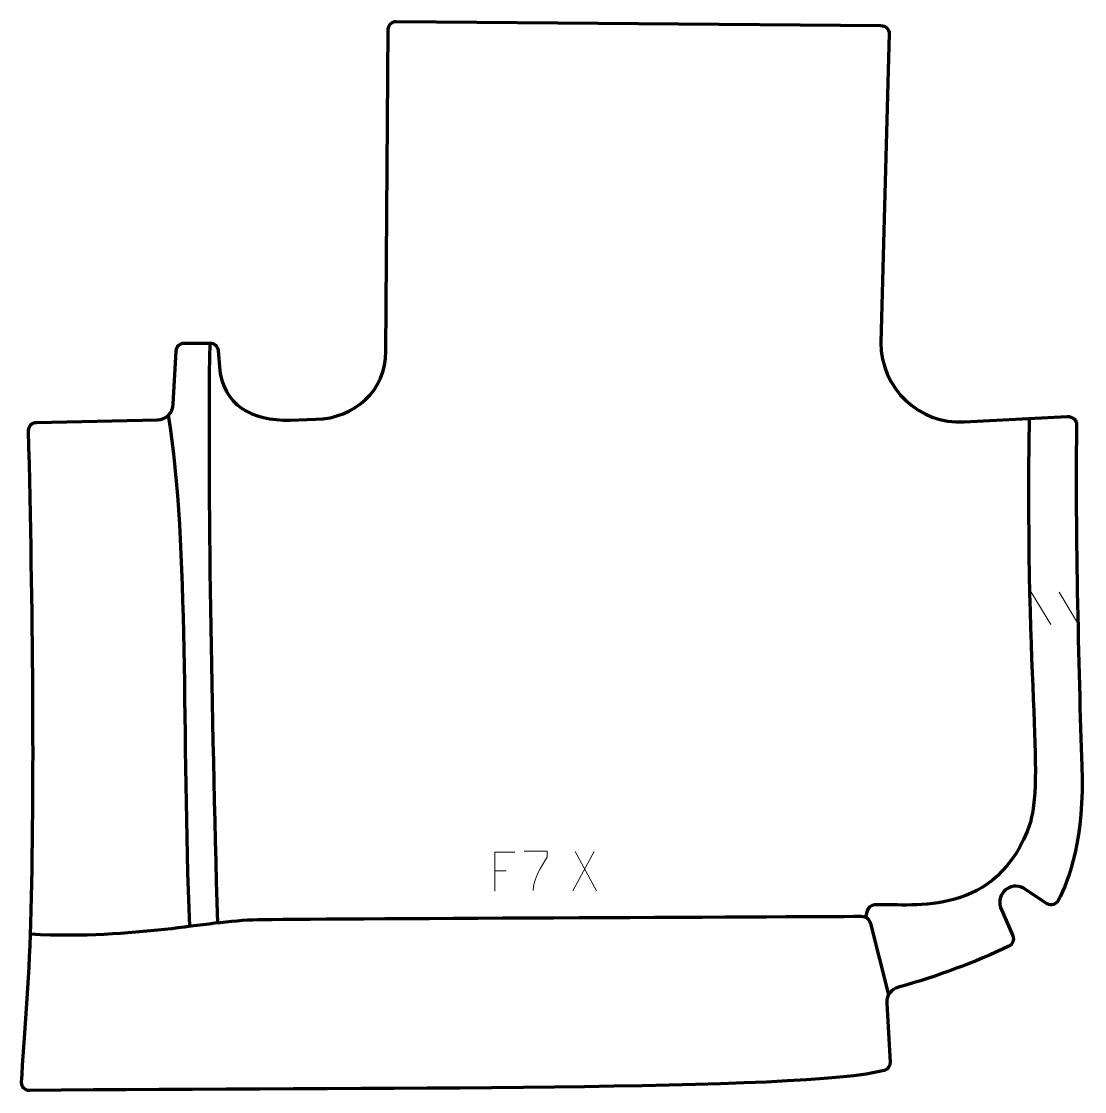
# Model space of a CAD drawing. Header units: millimetres. Extents: x -338 to 339, y -341 to 340.
import ezdxf

# ---------------------------------------------------------------- set-up
doc = ezdxf.new("R2010")
doc.units = ezdxf.units.MM
doc.header["$MEASUREMENT"] = 0
for name, color, linetype in [('layer 1', 7, 'Continuous'), ('layer 2', 7, 'Continuous'), ('layer 3', 7, 'Continuous')]:
    doc.layers.add(name, color=color, linetype=linetype)

msp = doc.modelspace()

# ---------------------------------------------------------------- linework, layer by layer
at = {"layer": 'layer 1', "color": 250, "lineweight": 9}
for points in [[(305.4075, -23.129), (305.4075, -23.129), (317.7718, -43.6733), (317.7718, -43.6733)], [(323.1374, -23.129), (323.1374, -23.129), (335.5017, -43.6733), (335.5017, -43.6733)], [(27.0063, -188.3414), (27.0063, -188.3414), (13.2657, -213.2372), (13.2657, -213.2372)], [(14.7203, -188.3414), (14.7203, -188.3414), (28.4609, -213.2949), (28.4609, -213.2949)], [(-36.3917, -200.5316), (-36.3917, -200.5316), (-29.2236, -200.5316), (-29.2236, -200.5316)]]:
    msp.add_open_spline(points, degree=3, dxfattribs=at)
for points, knots in [([(-23.5177, -188.6519), (-23.5177, -188.6519), (-36.3917, -188.6519), (-36.3917, -188.6519), (-36.3917, -188.6519), (-36.3917, -188.6519), (-36.3917, -213.6055), (-36.3917, -213.6055)], [0, 0, 0, 0, 0.33333333, 0.33333333, 0.33333333, 0.33333333, 1, 1, 1, 1]), ([(-17.7726, -188.1218), (-17.7726, -188.1218), (-2.9565, -188.1218), (-2.9565, -188.1218), (-2.9565, -188.1218), (-2.9568, -189.3714), (-2.9568, -190.621), (-2.9565, -191.8708), (-2.9565, -191.8708), (-6.9509, -197.8679), (-11.8661, -205.7015), (-11.8661, -213.0803)], [0, 0, 0, 0, 0.25, 0.25, 0.25, 0.25, 0.5, 0.5, 0.5, 0.5, 1, 1, 1, 1])]:
    msp.add_open_spline(points, degree=3, knots=knots, dxfattribs=at)
at = {"layer": 'layer 2', "color": 230, "lineweight": 200}
msp.add_open_spline([(328.2117, 88.8195), (328.2117, 88.8195), (262.667, 85.4766), (262.667, 85.4766), (262.667, 85.4766), (234.1724, 83.6252), (209.5542, 106.742), (209.5782, 135.9019), (209.5782, 135.9019), (209.5782, 135.9019), (214.855, 332.7053), (214.855, 332.7053), (214.855, 332.7053), (214.8575, 335.5657), (212.5069, 337.8693), (209.6463, 337.8097), (209.6463, 337.8097), (209.6463, 337.8097), (-99.2544, 340.5), (-99.2544, 340.5), (-99.2544, 340.5), (-102.0544, 340.4418), (-104.2843, 338.1385), (-104.2508, 335.3385), (-104.2508, 335.3385), (-104.2508, 335.3385), (-105.8831, 130.4254), (-105.8831, 130.4254), (-105.8831, 130.4254), (-105.584, 105.376), (-125.4231, 87.7717), (-150.4689, 87.0439), (-150.4689, 87.0439), (-150.4689, 87.0439), (-166.7676, 86.5702), (-166.7676, 86.5702), (-166.7676, 86.5702), (-191.1534, 85.8614), (-209.7959, 96.1752), (-211.8255, 120.4816), (-211.8255, 120.4816), (-211.8255, 120.4816), (-212.6961, 130.9097), (-212.6961, 130.9097), (-212.6961, 130.9097), (-212.9166, 133.5542), (-215.1275, 135.5879), (-217.7811, 135.5879), (-217.7811, 135.5879), (-217.7811, 135.5879), (-234.2099, 135.5879), (-234.2099, 135.5879), (-234.2099, 135.5879), (-237.0283, 135.5879), (-239.3125, 133.304), (-239.3125, 130.4864), (-239.3125, 130.4864), (-239.3125, 130.4864), (-241.3537, 96.8201), (-241.3537, 96.8201), (-241.3537, 96.8201), (-241.3537, 91.2642), (-245.8001, 86.7296), (-251.3563, 86.6192), (-251.3563, 86.6192), (-251.3563, 86.6192), (-328.3914, 85.0889), (-328.3914, 85.0889), (-328.3914, 85.0889), (-331.1924, 85.0335), (-333.4243, 82.7305), (-333.3923, 79.9302), (-333.3923, 79.9302), (-330.6326, -34.0509), (-329.4366, -144.8443), (-331.8881, -234.0469), (-331.8881, -234.0469), (-332.9394, -272.3056), (-336.3274, -306.5932), (-337.8123, -335.4571), (-337.8123, -335.4571), (-337.9545, -338.22), (-335.5492, -340.4609), (-332.782, -340.5), (-332.782, -340.5), (-119.8711, -338.3841), (164.405, -341.1816), (211.7068, -327.6621), (211.7068, -327.6621), (214.0087, -327.0045), (215.5507, -324.848), (215.4131, -322.4583), (215.4131, -322.4583), (215.4131, -322.4583), (213.2626, -285.0677), (213.2626, -285.0677), (213.2626, -285.0677), (212.9867, -280.2664), (216.1025, -275.9262), (220.7387, -274.647), (220.7387, -274.647), (245.9584, -267.6881), (269.2957, -258.8927), (291.1034, -248.6046), (291.1034, -248.6046), (293.5837, -247.4341), (294.6901, -244.5078), (293.613, -241.9858), (293.613, -241.9858), (293.613, -241.9858), (285.8777, -223.8735), (285.8777, -223.8735), (285.8777, -223.8735), (282.8554, -215.0279), (292.3317, -207.113), (300.4999, -211.661), (300.4999, -211.661), (300.4999, -211.661), (315.5618, -221.531), (315.5618, -221.531), (315.5618, -221.531), (318.0729, -222.9287), (321.2415, -221.9812), (322.569, -219.4324), (322.569, -219.4324), (329.5071, -206.1118), (339.3507, -179.5861), (337.6263, -133.7805), (337.6263, -133.7805), (335.4175, -75.0934), (333.2021, 30.5194), (334.2495, 83.6308), (334.2495, 83.6308), (334.3084, 86.615), (331.8037, 89.0089), (328.2117, 88.8195)], degree=3, knots=[0, 0, 0, 0, 0.02857143, 0.02857143, 0.02857143, 0.02857143, 0.05714286, 0.05714286, 0.05714286, 0.05714286, 0.08571429, 0.08571429, 0.08571429, 0.08571429, 0.11428571, 0.11428571, 0.11428571, 0.11428571, 0.14285714, 0.14285714, 0.14285714, 0.14285714, 0.17142857, 0.17142857, 0.17142857, 0.17142857, 0.2, 0.2, 0.2, 0.2, 0.22857143, 0.22857143, 0.22857143, 0.22857143, 0.25714286, 0.25714286, 0.25714286, 0.25714286, 0.28571429, 0.28571429, 0.28571429, 0.28571429, 0.31428571, 0.31428571, 0.31428571, 0.31428571, 0.34285714, 0.34285714, 0.34285714, 0.34285714, 0.37142857, 0.37142857, 0.37142857, 0.37142857, 0.4, 0.4, 0.4, 0.4, 0.42857143, 0.42857143, 0.42857143, 0.42857143, 0.45714286, 0.45714286, 0.45714286, 0.45714286, 0.48571429, 0.48571429, 0.48571429, 0.48571429, 0.51428571, 0.51428571, 0.51428571, 0.51428571, 0.54285714, 0.54285714, 0.54285714, 0.54285714, 0.57142857, 0.57142857, 0.57142857, 0.57142857, 0.6, 0.6, 0.6, 0.6, 0.62857143, 0.62857143, 0.62857143, 0.62857143, 0.65714286, 0.65714286, 0.65714286, 0.65714286, 0.68571429, 0.68571429, 0.68571429, 0.68571429, 0.71428571, 0.71428571, 0.71428571, 0.71428571, 0.74285714, 0.74285714, 0.74285714, 0.74285714, 0.77142857, 0.77142857, 0.77142857, 0.77142857, 0.8, 0.8, 0.8, 0.8, 0.82857143, 0.82857143, 0.82857143, 0.82857143, 0.85714286, 0.85714286, 0.85714286, 0.85714286, 0.88571429, 0.88571429, 0.88571429, 0.88571429, 0.91428571, 0.91428571, 0.91428571, 0.91428571, 0.94285714, 0.94285714, 0.94285714, 0.94285714, 1, 1, 1, 1], dxfattribs=at)
at = {"layer": 'layer 3', "color": 142, "lineweight": 200}
for points in [[(-212.8942, -233.5839), (-216.6563, -93.9309), (-219.336, 37.3042), (-217.7809, 135.5881)], [(-230.662, -235.7625), (-235.8037, -114.8329), (-230.662, 5.0145), (-244.2715, 89.6773)]]:
    msp.add_open_spline(points, degree=3, dxfattribs=at)
for points in [[(304.0798, 87.1808), (301.0188, -88.9117), (315.2502, -145.0232), (302.747, -175.5189), (302.747, -175.5189), (279.6337, -231.8925), (225.8545, -220.9599), (205.5222, -222.3057), (205.5222, -222.3057), (203.3416, -222.45), (201.4899, -223.949), (200.9152, -226.0572), (200.9152, -226.0572), (200.9152, -226.0572), (199.8008, -230.1441), (199.8008, -230.1441)], [(-332.098, -240.7714), (-263.2499, -244.1337), (-221.4708, -232.2405), (-187.3159, -231.6306), (-187.3159, -231.6306), (-155.4794, -231.0622), (155.0938, -229.6988), (197.1113, -229.5164), (197.1113, -229.5164), (199.8722, -229.5044), (202.2831, -231.3741), (202.9618, -234.0506), (202.9618, -234.0506), (202.9618, -234.0506), (214.5044, -279.5766), (214.5044, -279.5766)]]:
    msp.add_open_spline(points, degree=3, knots=[0, 0, 0, 0, 0.2, 0.2, 0.2, 0.2, 0.4, 0.4, 0.4, 0.4, 0.6, 0.6, 0.6, 0.6, 1, 1, 1, 1], dxfattribs=at)

doc.saveas('drawing.dxf')
